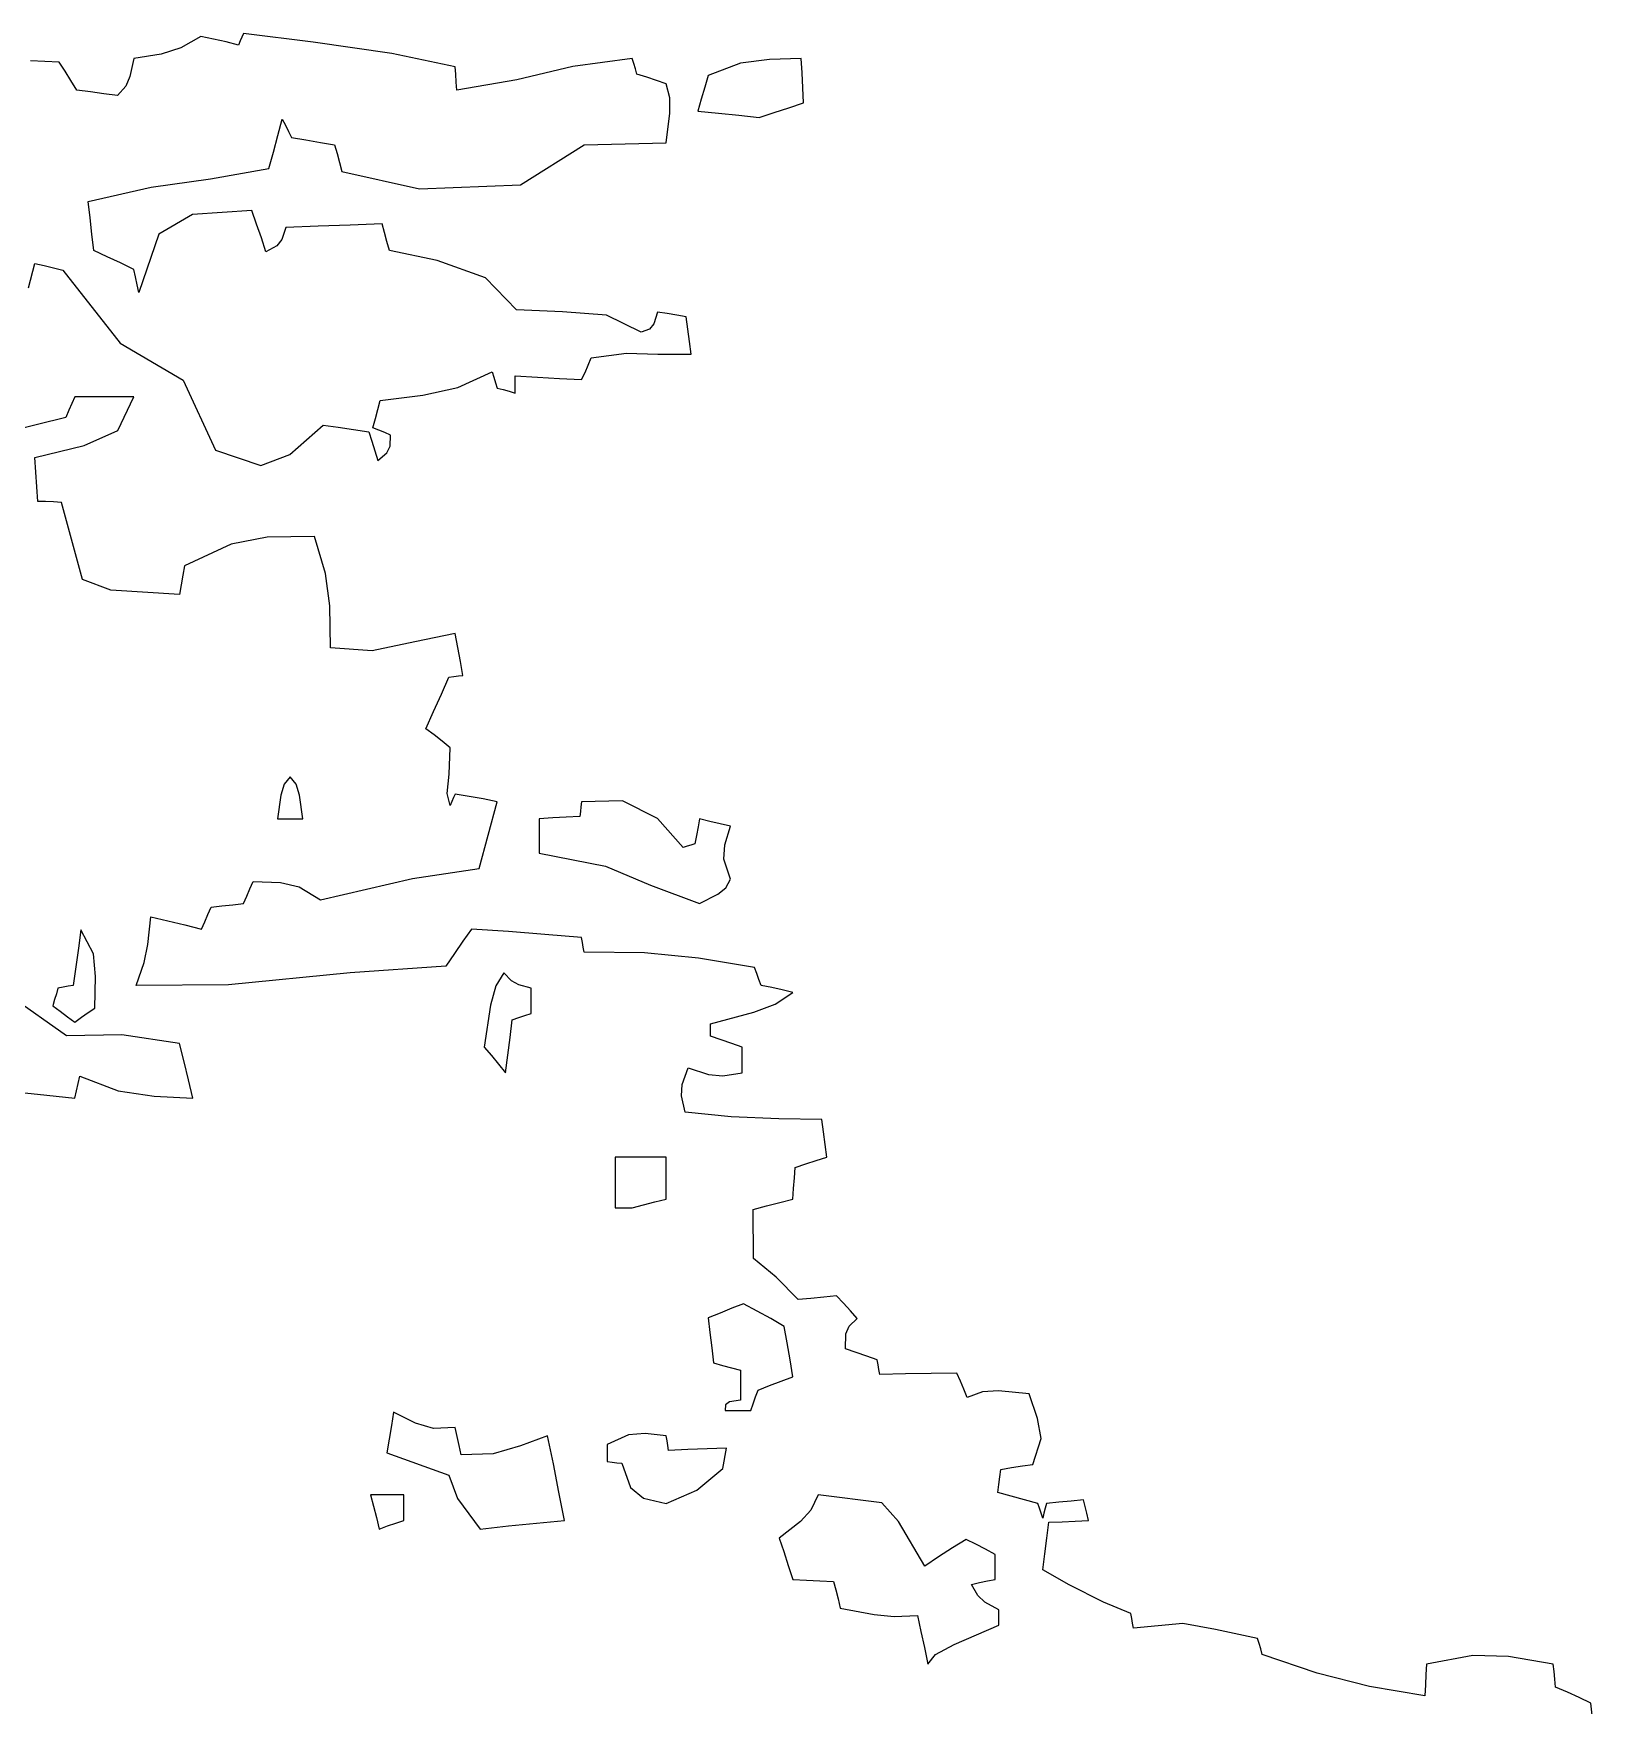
# Model space of a CAD drawing. Header units: millimetres. Extents: x 2622 to 2811, y 687 to 801.
# Drawn here: x 2747.18 to 2748.461, y 775.305 to 776.679 of the extents above; entities that cross this region are included whole.
import ezdxf

# ---------------------------------------------------------------- set-up
doc = ezdxf.new("R2010")
doc.units = ezdxf.units.MM
doc.layers.add('CHIOMA', color=94, linetype='Continuous')

msp = doc.modelspace()

# ---------------------------------------------------------------- linework, layer by layer
at = {"layer": 'CHIOMA', "linetype": 'Continuous'}
for p, q in [((2747.3175, 776.6764), (2747.3012, 776.667)), ((2747.3279, 776.6743), (2747.3175, 776.6764)), ((2747.3383, 776.6719), (2747.3279, 776.6743)), ((2747.3513, 776.6759), (2747.3499, 776.6728)), ((2747.3525, 776.6789), (2747.3513, 776.6759)), ((2747.41, 776.6718), (2747.3525, 776.6789)), ((2747.285, 776.6618), (2747.2625, 776.6584)), ((2747.3012, 776.667), (2747.285, 776.6618)), ((2747.3485, 776.6694), (2747.3383, 776.6719)), ((2747.3499, 776.6728), (2747.3485, 776.6694)), ((2747.4746, 776.6625), (2747.41, 776.6718)), ((2747.5265, 776.6514), (2747.4746, 776.6625)), ((2747.201, 776.6554), (2747.1775, 776.6564)), ((2747.2059, 776.6479), (2747.201, 776.6554)), ((2747.2108, 776.6403), (2747.2059, 776.6479)), ((2747.2625, 776.6584), (2747.2593, 776.6436)), ((2747.527, 776.6453), (2747.5265, 776.6514)), ((2747.6234, 776.6518), (2747.5772, 776.6407)), ((2747.672, 776.6584), (2747.6234, 776.6518)), ((2747.6734, 776.6543), (2747.672, 776.6584)), ((2747.6748, 776.6499), (2747.6734, 776.6543)), ((2747.676, 776.6454), (2747.6748, 776.6499)), ((2747.7612, 776.6544), (2747.7345, 776.6444)), ((2747.7849, 776.6574), (2747.7612, 776.6544)), ((2747.811, 776.6584), (2747.7849, 776.6574)), ((2747.8118, 776.6464), (2747.811, 776.6584)), ((2747.8124, 776.6343), (2747.8118, 776.6464)), ((2747.2155, 776.6324), (2747.2108, 776.6403)), ((2747.2268, 776.6309), (2747.2155, 776.6324)), ((2747.2558, 776.6357), (2747.249, 776.6279)), ((2747.2593, 776.6436), (2747.2558, 776.6357)), ((2747.5275, 776.6389), (2747.527, 776.6453)), ((2747.528, 776.6324), (2747.5275, 776.6389)), ((2747.5772, 776.6407), (2747.528, 776.6324)), ((2747.684, 776.6429), (2747.676, 776.6454)), ((2747.692, 776.6403), (2747.684, 776.6429)), ((2747.7, 776.6374), (2747.692, 776.6403)), ((2747.703, 776.6259), (2747.7, 776.6374)), ((2747.7318, 776.6348), (2747.7289, 776.6249)), ((2747.7345, 776.6444), (2747.7318, 776.6348)), ((2747.813, 776.6219), (2747.8124, 776.6343)), ((2747.2379, 776.6294), (2747.2268, 776.6309)), ((2747.249, 776.6279), (2747.2379, 776.6294)), ((2747.703, 776.6134), (2747.703, 776.6259)), ((2747.7289, 776.6249), (2747.726, 776.6149)), ((2747.8009, 776.6179), (2747.813, 776.6219)), ((2747.3809, 776.5949), (2747.3845, 776.6084)), ((2747.3845, 776.6084), (2747.387, 776.6034)), ((2747.7, 776.5889), (2747.703, 776.6134)), ((2747.726, 776.6149), (2747.7429, 776.6134)), ((2747.7429, 776.6134), (2747.7598, 776.6118)), ((2747.7598, 776.6118), (2747.7765, 776.6099)), ((2747.7765, 776.6099), (2747.7888, 776.6139)), ((2747.7888, 776.6139), (2747.8009, 776.6179)), ((2747.3773, 776.5814), (2747.3809, 776.5949)), ((2747.387, 776.6034), (2747.3895, 776.5984)), ((2747.3895, 776.5984), (2747.392, 776.5934)), ((2747.392, 776.5934), (2747.4039, 776.5914)), ((2747.4039, 776.5914), (2747.4158, 776.5894)), ((2747.3735, 776.5679), (2747.3773, 776.5814)), ((2747.4158, 776.5894), (2747.4275, 776.5874)), ((2747.4275, 776.5874), (2747.4295, 776.5803)), ((2747.4295, 776.5803), (2747.4315, 776.5729)), ((2747.5802, 776.5546), (2747.6325, 776.5874)), ((2747.6325, 776.5874), (2747.655, 776.5879)), ((2747.655, 776.5879), (2747.6775, 776.5884)), ((2747.6775, 776.5884), (2747.7, 776.5889)), ((2747.3255, 776.5593), (2747.3735, 776.5679)), ((2747.4315, 776.5729), (2747.4335, 776.5654)), ((2747.4335, 776.5654), (2747.4974, 776.5512)), ((2747.225, 776.5409), (2747.2766, 776.5525)), ((2747.2766, 776.5525), (2747.3255, 776.5593)), ((2747.4974, 776.5512), (2747.5802, 776.5546)), ((2747.2265, 776.5274), (2747.225, 776.5409)), ((2747.228, 776.5139), (2747.2265, 776.5274)), ((2747.3106, 776.53), (2747.283, 776.514)), ((2747.3595, 776.5334), (2747.3106, 776.53)), ((2747.3634, 776.5223), (2747.3595, 776.5334)), ((2747.3673, 776.5109), (2747.3634, 776.5223)), ((2747.4665, 776.5224), (2747.4403, 776.5214)), ((2747.4685, 776.5153), (2747.4665, 776.5224)), ((2747.2295, 776.5004), (2747.228, 776.5139)), ((2747.283, 776.514), (2747.2665, 776.4659)), ((2747.371, 776.4994), (2747.3673, 776.5109)), ((2747.3842, 776.5097), (2747.3799, 776.5045)), ((2747.3875, 776.5194), (2747.3842, 776.5097)), ((2747.4139, 776.5204), (2747.3875, 776.5194)), ((2747.4403, 776.5214), (2747.4139, 776.5204)), ((2747.4705, 776.5079), (2747.4685, 776.5153)), ((2747.2405, 776.4954), (2747.2295, 776.5004)), ((2747.2515, 776.4903), (2747.2405, 776.4954)), ((2747.3799, 776.5045), (2747.371, 776.4994)), ((2747.4725, 776.5004), (2747.4705, 776.5079)), ((2747.5119, 776.4922), (2747.4725, 776.5004)), ((2747.1758, 776.4698), (2747.181, 776.4899)), ((2747.181, 776.4899), (2747.1888, 776.4883)), ((2747.1888, 776.4883), (2747.1964, 776.4864)), ((2747.1964, 776.4864), (2747.204, 776.4844)), ((2747.204, 776.4844), (2747.2513, 776.4245)), ((2747.2625, 776.4849), (2747.2515, 776.4903)), ((2747.2639, 776.4788), (2747.2625, 776.4849)), ((2747.5515, 776.4781), (2747.5119, 776.4922)), ((2747.2653, 776.4724), (2747.2639, 776.4788)), ((2747.2665, 776.4659), (2747.2653, 776.4724)), ((2747.577, 776.4519), (2747.5515, 776.4781)), ((2747.6149, 776.45), (2747.577, 776.4519)), ((2747.6509, 776.4473), (2747.6149, 776.45)), ((2747.6795, 776.4334), (2747.6509, 776.4473)), ((2747.6898, 776.4403), (2747.6863, 776.436)), ((2747.693, 776.4499), (2747.6898, 776.4403)), ((2747.7009, 776.4488), (2747.693, 776.4499)), ((2747.7088, 776.4474), (2747.7009, 776.4488)), ((2747.7165, 776.4459), (2747.7088, 776.4474)), ((2747.7179, 776.4359), (2747.7165, 776.4459)), ((2747.6863, 776.436), (2747.6795, 776.4334)), ((2747.7193, 776.4258), (2747.7179, 776.4359)), ((2747.7205, 776.4154), (2747.7193, 776.4258)), ((2747.2513, 776.4245), (2747.3031, 776.394)), ((2747.6359, 776.4064), (2747.6385, 776.4124)), ((2747.6385, 776.4124), (2747.6674, 776.4161)), ((2747.6674, 776.4161), (2747.6932, 776.4154)), ((2747.6932, 776.4154), (2747.7205, 776.4154)), ((2747.5287, 776.388), (2747.557, 776.4009)), ((2747.557, 776.4009), (2747.5584, 776.3964)), ((2747.6305, 776.3944), (2747.6333, 776.4004)), ((2747.6333, 776.4004), (2747.6359, 776.4064)), ((2747.3031, 776.394), (2747.3295, 776.3364)), ((2747.4999, 776.3816), (2747.5287, 776.388)), ((2747.5584, 776.3964), (2747.5598, 776.3919)), ((2747.5598, 776.3919), (2747.561, 776.3874)), ((2747.561, 776.3874), (2747.566, 776.3863)), ((2747.566, 776.3863), (2747.571, 776.3849)), ((2747.571, 776.3849), (2747.576, 776.3834)), ((2747.576, 776.3974), (2747.5943, 776.3964)), ((2747.576, 776.3929), (2747.576, 776.3974)), ((2747.576, 776.3883), (2747.576, 776.3929)), ((2747.576, 776.3834), (2747.576, 776.3883)), ((2747.5943, 776.3964), (2747.6124, 776.3954)), ((2747.6124, 776.3954), (2747.6305, 776.3944)), ((2747.2115, 776.3749), (2747.209, 776.3693)), ((2747.214, 776.3804), (2747.2115, 776.3749)), ((2747.2303, 776.3804), (2747.214, 776.3804)), ((2747.2464, 776.3804), (2747.2303, 776.3804)), ((2747.2625, 776.3804), (2747.2464, 776.3804)), ((2747.2493, 776.3525), (2747.2625, 776.3804)), ((2747.463, 776.3699), (2747.465, 776.3774)), ((2747.465, 776.3774), (2747.4999, 776.3816)), ((2747.2065, 776.3634), (2747.161, 776.352)), ((2747.209, 776.3693), (2747.2065, 776.3634)), ((2747.459, 776.3549), (2747.461, 776.3624)), ((2747.461, 776.3624), (2747.463, 776.3699)), ((2747.2217, 776.3403), (2747.2493, 776.3525)), ((2747.3906, 776.333), (2747.418, 776.3569)), ((2747.418, 776.3569), (2747.4305, 776.3553)), ((2747.4305, 776.3553), (2747.443, 776.3534)), ((2747.443, 776.3534), (2747.4555, 776.3514)), ((2747.4555, 776.3514), (2747.458, 776.3438)), ((2747.458, 776.3438), (2747.4605, 776.3359)), ((2747.4639, 776.3529), (2747.459, 776.3549)), ((2747.4688, 776.3509), (2747.4639, 776.3529)), ((2747.4735, 776.3489), (2747.4688, 776.3509)), ((2747.4731, 776.3398), (2747.4735, 776.3489)), ((2747.181, 776.3304), (2747.2217, 776.3403)), ((2747.1819, 776.3184), (2747.181, 776.3304)), ((2747.3295, 776.3364), (2747.3668, 776.3239)), ((2747.3668, 776.3239), (2747.3906, 776.333)), ((2747.4605, 776.3359), (2747.463, 776.3279)), ((2747.463, 776.3279), (2747.4703, 776.3343)), ((2747.4703, 776.3343), (2747.4731, 776.3398)), ((2747.1828, 776.3064), (2747.1819, 776.3184)), ((2747.1835, 776.2944), (2747.1828, 776.3064)), ((2747.19, 776.2943), (2747.1835, 776.2944)), ((2747.1965, 776.2939), (2747.19, 776.2943)), ((2747.203, 776.2934), (2747.1965, 776.2939)), ((2747.2204, 776.2303), (2747.203, 776.2934)), ((2747.3721, 776.265), (2747.3425, 776.2592)), ((2747.411, 776.2654), (2747.3721, 776.265)), ((2747.4199, 776.2351), (2747.411, 776.2654)), ((2747.3425, 776.2592), (2747.304, 776.2414)), ((2747.3028, 776.2338), (2747.3014, 776.2259)), ((2747.304, 776.2414), (2747.3028, 776.2338)), ((2747.4237, 776.2085), (2747.4199, 776.2351)), ((2747.2435, 776.2214), (2747.2204, 776.2303)), ((2747.3, 776.2179), (2747.2435, 776.2214)), ((2747.3014, 776.2259), (2747.3, 776.2179)), ((2747.424, 776.1739), (2747.4237, 776.2085)), ((2747.4934, 776.179), (2747.4583, 776.1715)), ((2747.5265, 776.1859), (2747.4934, 776.179)), ((2747.5288, 776.1744), (2747.5265, 776.1859)), ((2747.4583, 776.1715), (2747.424, 776.1739)), ((2747.5309, 776.1629), (2747.5288, 776.1744)), ((2747.5254, 776.1504), (2747.5293, 776.1509)), ((2747.5293, 776.1509), (2747.533, 776.1514)), ((2747.533, 776.1514), (2747.5309, 776.1629)), ((2747.5153, 776.1359), (2747.5215, 776.1499)), ((2747.5215, 776.1499), (2747.5254, 776.1504)), ((2747.5089, 776.1218), (2747.5153, 776.1359)), ((2747.5025, 776.1074), (2747.5089, 776.1218)), ((2747.5093, 776.1024), (2747.5025, 776.1074)), ((2747.5159, 776.0973), (2747.5093, 776.1024)), ((2747.5225, 776.0919), (2747.5159, 776.0973)), ((2747.5216, 776.0703), (2747.5225, 776.0919)), ((2747.52, 776.0544), (2747.5216, 776.0703)), ((2747.3859, 776.062), (2747.3832, 776.053)), ((2747.391, 776.0679), (2747.3859, 776.062)), ((2747.396, 776.062), (2747.391, 776.0679)), ((2747.3987, 776.053), (2747.396, 776.062)), ((2747.3832, 776.053), (2747.3805, 776.0334)), ((2747.4015, 776.0334), (2747.3987, 776.053)), ((2747.5225, 776.0444), (2747.52, 776.0544)), ((2747.5239, 776.0478), (2747.5225, 776.0444)), ((2747.5253, 776.0509), (2747.5239, 776.0478)), ((2747.5265, 776.0539), (2747.5253, 776.0509)), ((2747.538, 776.0519), (2747.5265, 776.0539)), ((2747.5495, 776.0498), (2747.538, 776.0519)), ((2747.5464, 775.9928), (2747.561, 776.0474)), ((2747.561, 776.0474), (2747.5495, 776.0498)), ((2747.63, 776.0434), (2747.6295, 776.0394)), ((2747.6305, 776.0474), (2747.63, 776.0434)), ((2747.6641, 776.0482), (2747.6305, 776.0474)), ((2747.693, 776.0337), (2747.6641, 776.0482)), ((2747.3805, 776.0334), (2747.3875, 776.0334)), ((2747.3875, 776.0334), (2747.3945, 776.0334)), ((2747.3945, 776.0334), (2747.4015, 776.0334)), ((2747.6068, 776.0343), (2747.5955, 776.0334)), ((2747.5955, 776.0334), (2747.5955, 776.0243)), ((2747.6179, 776.0349), (2747.6068, 776.0343)), ((2747.629, 776.0354), (2747.6179, 776.0349)), ((2747.6295, 776.0394), (2747.629, 776.0354)), ((2747.714, 776.0099), (2747.693, 776.0337)), ((2747.7275, 776.0334), (2747.7263, 776.0268)), ((2747.736, 776.0314), (2747.7275, 776.0334)), ((2747.7445, 776.0294), (2747.736, 776.0314)), ((2747.753, 776.0274), (2747.7445, 776.0294)), ((2747.7481, 776.0122), (2747.753, 776.0274)), ((2747.5955, 776.0243), (2747.5955, 776.0149)), ((2747.5955, 776.0149), (2747.5955, 776.0054)), ((2747.7249, 776.0199), (2747.7235, 776.0129)), ((2747.7263, 776.0268), (2747.7249, 776.0199)), ((2747.5955, 776.0054), (2747.6501, 775.9945)), ((2747.7173, 776.0109), (2747.714, 776.0099)), ((2747.7204, 776.0119), (2747.7173, 776.0109)), ((2747.7235, 776.0129), (2747.7204, 776.0119)), ((2747.7475, 776.0004), (2747.7481, 776.0122)), ((2747.753, 775.9839), (2747.7475, 776.0004)), ((2747.4915, 775.9845), (2747.5464, 775.9928)), ((2747.6501, 775.9945), (2747.6871, 775.9791)), ((2747.3553, 775.9699), (2747.3579, 775.9759)), ((2747.3579, 775.9759), (2747.3605, 775.9819)), ((2747.3605, 775.9819), (2747.383, 775.9813)), ((2747.383, 775.9813), (2747.3985, 775.9775)), ((2747.3985, 775.9775), (2747.416, 775.9669)), ((2747.416, 775.9669), (2747.4915, 775.9845)), ((2747.6871, 775.9791), (2747.7275, 775.9639)), ((2747.7424, 775.9716), (2747.749, 775.9768)), ((2747.749, 775.9768), (2747.753, 775.9839)), ((2747.3234, 775.9549), (2747.326, 775.9609)), ((2747.326, 775.9609), (2747.3349, 775.9619)), ((2747.3349, 775.9619), (2747.3438, 775.9629)), ((2747.3438, 775.9629), (2747.3525, 775.9639)), ((2747.3525, 775.9639), (2747.3553, 775.9699)), ((2747.7275, 775.9639), (2747.7424, 775.9716)), ((2747.274, 775.9301), (2747.2765, 775.9529)), ((2747.2765, 775.9529), (2747.2904, 775.9498)), ((2747.2904, 775.9498), (2747.3043, 775.9464)), ((2747.3043, 775.9464), (2747.318, 775.9429)), ((2747.318, 775.9429), (2747.3208, 775.9489)), ((2747.3208, 775.9489), (2747.3234, 775.9549)), ((2747.219, 775.9424), (2747.2169, 775.9273)), ((2747.2293, 775.9225), (2747.219, 775.9424)), ((2747.533, 775.9329), (2747.526, 775.9228)), ((2747.54, 775.9429), (2747.533, 775.9329)), ((2747.5703, 775.9408), (2747.54, 775.9429)), ((2747.6004, 775.9384), (2747.5703, 775.9408)), ((2747.6305, 775.9359), (2747.6004, 775.9384)), ((2747.6313, 775.9319), (2747.6305, 775.9359)), ((2747.6319, 775.9279), (2747.6313, 775.9319)), ((2747.2169, 775.9273), (2747.2148, 775.9119)), ((2747.2311, 775.9038), (2747.2293, 775.9225)), ((2747.2709, 775.9155), (2747.274, 775.9301)), ((2747.526, 775.9228), (2747.519, 775.9124)), ((2747.6325, 775.9239), (2747.6319, 775.9279)), ((2747.6821, 775.9235), (2747.6325, 775.9239)), ((2747.7265, 775.9191), (2747.6821, 775.9235)), ((2747.7725, 775.9114), (2747.7265, 775.9191)), ((2747.2148, 775.9119), (2747.2125, 775.8964)), ((2747.2305, 775.8779), (2747.2311, 775.9038)), ((2747.2645, 775.8964), (2747.2709, 775.9155)), ((2747.4404, 775.907), (2747.3403, 775.8971)), ((2747.519, 775.9124), (2747.4404, 775.907)), ((2747.5665, 775.9069), (2747.5599, 775.8963)), ((2747.573, 775.9004), (2747.5665, 775.9069)), ((2747.7744, 775.9064), (2747.7725, 775.9114)), ((2747.7763, 775.9014), (2747.7744, 775.9064)), ((2747.2, 775.8944), (2747.1988, 775.8898)), ((2747.2043, 775.8953), (2747.2, 775.8944)), ((2747.2084, 775.8959), (2747.2043, 775.8953)), ((2747.2125, 775.8964), (2747.2084, 775.8959)), ((2747.3403, 775.8971), (2747.2645, 775.8964)), ((2747.5599, 775.8963), (2747.5557, 775.8805)), ((2747.5788, 775.8972), (2747.573, 775.9004)), ((2747.589, 775.8944), (2747.5788, 775.8972)), ((2747.589, 775.8874), (2747.589, 775.8944)), ((2747.778, 775.8964), (2747.7763, 775.9014)), ((2747.7868, 775.8948), (2747.778, 775.8964)), ((2747.7954, 775.8929), (2747.7868, 775.8948)), ((2747.7895, 775.8813), (2747.804, 775.8909)), ((2747.804, 775.8909), (2747.7954, 775.8929)), ((2747.2072, 775.8551), (2747.1615, 775.8874)), ((2747.1974, 775.8849), (2747.196, 775.8799)), ((2747.196, 775.8799), (2747.202, 775.8754)), ((2747.1988, 775.8898), (2747.1974, 775.8849)), ((2747.225, 775.8743), (2747.2305, 775.8779)), ((2747.5557, 775.8805), (2747.5505, 775.8459)), ((2747.589, 775.8804), (2747.589, 775.8874)), ((2747.589, 775.8734), (2747.589, 775.8804)), ((2747.772, 775.8745), (2747.7895, 775.8813)), ((2747.202, 775.8754), (2747.208, 775.8709)), ((2747.208, 775.8709), (2747.214, 775.8664)), ((2747.214, 775.8664), (2747.2195, 775.8704)), ((2747.2195, 775.8704), (2747.225, 775.8743)), ((2747.5718, 775.8539), (2747.5735, 775.8684)), ((2747.5735, 775.8684), (2747.5788, 775.8703)), ((2747.5788, 775.8703), (2747.5839, 775.8719)), ((2747.5839, 775.8719), (2747.589, 775.8734)), ((2747.7365, 775.8649), (2747.772, 775.8745)), ((2747.7365, 775.8618), (2747.7365, 775.8649)), ((2747.2525, 775.8559), (2747.2072, 775.8551)), ((2747.3, 775.8489), (2747.2525, 775.8559)), ((2747.3038, 775.8339), (2747.3, 775.8489)), ((2747.5699, 775.8394), (2747.5718, 775.8539)), ((2747.7365, 775.8584), (2747.7365, 775.8618)), ((2747.7365, 775.8549), (2747.7365, 775.8584)), ((2747.7453, 775.8519), (2747.7365, 775.8549)), ((2747.7539, 775.8489), (2747.7453, 775.8519)), ((2747.7625, 775.8459), (2747.7539, 775.8489)), ((2747.5505, 775.8459), (2747.5564, 775.8389)), ((2747.5564, 775.8389), (2747.5623, 775.8319)), ((2747.568, 775.8249), (2747.5699, 775.8394)), ((2747.7625, 775.8389), (2747.7625, 775.8459)), ((2747.7625, 775.8319), (2747.7625, 775.8389)), ((2747.2168, 775.8159), (2747.218, 775.8219)), ((2747.218, 775.8219), (2747.2495, 775.8101)), ((2747.3074, 775.8189), (2747.3038, 775.8339)), ((2747.5623, 775.8319), (2747.568, 775.8249)), ((2747.7132, 775.8152), (2747.718, 775.8289)), ((2747.718, 775.8289), (2747.7349, 775.8234)), ((2747.7349, 775.8234), (2747.7465, 775.8224)), ((2747.7465, 775.8224), (2747.7625, 775.8249)), ((2747.7625, 775.8249), (2747.7625, 775.8319)), ((2747.1678, 775.8088), (2747.1909, 775.8064)), ((2747.214, 775.8039), (2747.2154, 775.8099)), ((2747.2154, 775.8099), (2747.2168, 775.8159)), ((2747.2495, 775.8101), (2747.2791, 775.8057)), ((2747.311, 775.8039), (2747.3074, 775.8189)), ((2747.7125, 775.8058), (2747.7132, 775.8152)), ((2747.1909, 775.8064), (2747.214, 775.8039)), ((2747.2791, 775.8057), (2747.311, 775.8039)), ((2747.7155, 775.7924), (2747.7125, 775.8058)), ((2747.7533, 775.7887), (2747.7155, 775.7924)), ((2747.7925, 775.7871), (2747.7533, 775.7887)), ((2747.828, 775.7864), (2747.7925, 775.7871)), ((2747.8294, 775.7763), (2747.828, 775.7864)), ((2747.8308, 775.7659), (2747.8294, 775.7763)), ((2747.658, 775.7554), (2747.658, 775.7418)), ((2747.672, 775.7554), (2747.658, 775.7554)), ((2747.686, 775.7554), (2747.672, 775.7554)), ((2747.7, 775.7554), (2747.686, 775.7554)), ((2747.7, 775.7439), (2747.7, 775.7554)), ((2747.8148, 775.7499), (2747.8234, 775.7528)), ((2747.8234, 775.7528), (2747.832, 775.7554)), ((2747.832, 775.7554), (2747.8308, 775.7659)), ((2747.658, 775.7418), (2747.658, 775.7279)), ((2747.7, 775.7324), (2747.7, 775.7439)), ((2747.8054, 775.7384), (2747.806, 775.7469)), ((2747.806, 775.7469), (2747.8148, 775.7499)), ((2747.658, 775.7279), (2747.658, 775.7139)), ((2747.7, 775.7209), (2747.7, 775.7324)), ((2747.804, 775.7209), (2747.8048, 775.7298)), ((2747.8048, 775.7298), (2747.8054, 775.7384)), ((2747.658, 775.7139), (2747.6628, 775.7139)), ((2747.6628, 775.7139), (2747.6674, 775.7139)), ((2747.6674, 775.7139), (2747.672, 775.7139)), ((2747.672, 775.7139), (2747.6814, 775.7164)), ((2747.6814, 775.7164), (2747.6908, 775.7188)), ((2747.6908, 775.7188), (2747.7, 775.7209)), ((2747.7715, 775.7124), (2747.7824, 775.7154)), ((2747.7717, 775.6722), (2747.7715, 775.7124)), ((2747.7824, 775.7154), (2747.7933, 775.7183)), ((2747.7933, 775.7183), (2747.804, 775.7209)), ((2747.7905, 775.6569), (2747.7717, 775.6722)), ((2747.8085, 775.6384), (2747.7905, 775.6569)), ((2747.7539, 775.6313), (2747.7443, 775.6274)), ((2747.7635, 775.6349), (2747.7539, 775.6313)), ((2747.7748, 775.6289), (2747.7635, 775.6349)), ((2747.7859, 775.6228), (2747.7748, 775.6289)), ((2747.819, 775.6394), (2747.8085, 775.6384)), ((2747.8295, 775.6404), (2747.819, 775.6394)), ((2747.84, 775.6414), (2747.8295, 775.6404)), ((2747.8458, 775.6354), (2747.84, 775.6414)), ((2747.8514, 775.6293), (2747.8458, 775.6354)), ((2747.857, 775.6229), (2747.8514, 775.6293)), ((2747.7443, 775.6274), (2747.7345, 775.6234)), ((2747.7345, 775.6234), (2747.736, 775.6113)), ((2747.797, 775.6164), (2747.7859, 775.6228)), ((2747.7994, 775.6028), (2747.797, 775.6164)), ((2747.8478, 775.6102), (2747.8503, 775.6166)), ((2747.8503, 775.6166), (2747.857, 775.6229)), ((2747.736, 775.6113), (2747.7375, 775.5989)), ((2747.8018, 775.5889), (2747.7994, 775.6028)), ((2747.8475, 775.5979), (2747.8478, 775.6102)), ((2747.7375, 775.5989), (2747.739, 775.5864)), ((2747.804, 775.5749), (2747.8018, 775.5889)), ((2747.8563, 775.5949), (2747.8475, 775.5979)), ((2747.8649, 775.5919), (2747.8563, 775.5949)), ((2747.8735, 775.5889), (2747.8649, 775.5919)), ((2747.8743, 775.5849), (2747.8735, 775.5889)), ((2747.739, 775.5864), (2747.7464, 775.5844)), ((2747.7464, 775.5844), (2747.7538, 775.5824)), ((2747.7538, 775.5824), (2747.761, 775.5804)), ((2747.761, 775.5804), (2747.761, 775.5724)), ((2747.7945, 775.5714), (2747.804, 775.5749)), ((2747.8749, 775.5809), (2747.8743, 775.5849)), ((2747.8755, 775.5769), (2747.8749, 775.5809)), ((2747.8968, 775.5774), (2747.8755, 775.5769)), ((2747.9179, 775.5778), (2747.8968, 775.5774)), ((2747.939, 775.5779), (2747.9179, 775.5778)), ((2747.9419, 775.5714), (2747.939, 775.5779)), ((2747.761, 775.5724), (2747.761, 775.5643)), ((2747.761, 775.5643), (2747.761, 775.5559)), ((2747.7735, 775.5584), (2747.7755, 775.5639)), ((2747.7755, 775.5639), (2747.785, 775.5678)), ((2747.785, 775.5678), (2747.7945, 775.5714)), ((2747.9448, 775.5648), (2747.9419, 775.5714)), ((2747.9475, 775.5579), (2747.9448, 775.5648)), ((2747.96, 775.5627), (2747.9475, 775.5579)), ((2747.9732, 775.5635), (2747.96, 775.5627)), ((2747.9985, 775.5609), (2747.9732, 775.5635)), ((2748.0053, 775.5408), (2747.9985, 775.5609)), ((2747.7489, 775.552), (2747.7485, 775.5474)), ((2747.7485, 775.5474), (2747.7555, 775.5474)), ((2747.7522, 775.5543), (2747.7489, 775.552)), ((2747.761, 775.5559), (2747.7522, 775.5543)), ((2747.7555, 775.5474), (2747.7625, 775.5474)), ((2747.7625, 775.5474), (2747.7695, 775.5474)), ((2747.7695, 775.5474), (2747.7715, 775.5529)), ((2747.7715, 775.5529), (2747.7735, 775.5584)), ((2747.4743, 775.5349), (2747.4724, 775.5238)), ((2747.476, 775.5459), (2747.4743, 775.5349)), ((2747.494, 775.537), (2747.476, 775.5459)), ((2747.5087, 775.5326), (2747.494, 775.537)), ((2747.5265, 775.5334), (2747.5087, 775.5326)), ((2747.5283, 775.5259), (2747.5265, 775.5334)), ((2748.0082, 775.5244), (2748.0053, 775.5408)), ((2747.4724, 775.5238), (2747.4705, 775.5124)), ((2747.5299, 775.5184), (2747.5283, 775.5259)), ((2747.6025, 775.5264), (2747.5804, 775.5183)), ((2747.6073, 775.5034), (2747.6025, 775.5264)), ((2747.669, 775.5274), (2747.6515, 775.5194)), ((2747.6515, 775.5194), (2747.6515, 775.5149)), ((2747.6827, 775.5284), (2747.669, 775.5274)), ((2747.7, 775.5264), (2747.6827, 775.5284)), ((2747.7008, 775.5224), (2747.7, 775.5264)), ((2747.7014, 775.5184), (2747.7008, 775.5224)), ((2748.0015, 775.5029), (2748.0082, 775.5244)), ((2747.4705, 775.5124), (2747.5215, 775.4942)), ((2747.5315, 775.5109), (2747.5299, 775.5184)), ((2747.5579, 775.5117), (2747.5315, 775.5109)), ((2747.5804, 775.5183), (2747.5579, 775.5117)), ((2747.6515, 775.5149), (2747.6515, 775.5103)), ((2747.6515, 775.5103), (2747.6515, 775.5054)), ((2747.6515, 775.5054), (2747.6555, 775.5049)), ((2747.702, 775.5144), (2747.7014, 775.5184)), ((2747.7179, 775.5153), (2747.702, 775.5144)), ((2747.7338, 775.5159), (2747.7179, 775.5153)), ((2747.7495, 775.5164), (2747.7338, 775.5159)), ((2747.7465, 775.4995), (2747.7495, 775.5164)), ((2747.5215, 775.4942), (2747.5286, 775.4751)), ((2747.6119, 775.4803), (2747.6073, 775.5034)), ((2747.6555, 775.5049), (2747.6595, 775.5044)), ((2747.6595, 775.5044), (2747.6635, 775.5039)), ((2747.6635, 775.5039), (2747.6708, 775.4841)), ((2747.7252, 775.4818), (2747.7465, 775.4995)), ((2747.9734, 775.4864), (2747.9743, 775.4928)), ((2747.9743, 775.4928), (2747.975, 775.4989)), ((2747.975, 775.4989), (2747.9839, 775.5004)), ((2747.9839, 775.5004), (2747.9928, 775.5018)), ((2747.9928, 775.5018), (2748.0015, 775.5029)), ((2747.457, 775.4779), (2747.4594, 775.4688)), ((2747.4663, 775.4779), (2747.457, 775.4779)), ((2747.4754, 775.4779), (2747.4663, 775.4779)), ((2747.4845, 775.4779), (2747.4754, 775.4779)), ((2747.4845, 775.4709), (2747.4845, 775.4779)), ((2747.6165, 775.4569), (2747.6119, 775.4803)), ((2747.6708, 775.4841), (2747.6813, 775.4753)), ((2747.7, 775.4709), (2747.7252, 775.4818)), ((2747.825, 775.4779), (2747.8188, 775.4653)), ((2747.8772, 775.4714), (2747.825, 775.4779)), ((2747.9725, 775.4799), (2747.9734, 775.4864)), ((2747.9835, 775.4769), (2747.9725, 775.4799)), ((2747.4594, 775.4688), (2747.4618, 775.4594)), ((2747.4845, 775.4639), (2747.4845, 775.4709)), ((2747.4845, 775.4569), (2747.4845, 775.4639)), ((2747.5286, 775.4751), (2747.547, 775.4499)), ((2747.6813, 775.4753), (2747.7, 775.4709)), ((2747.8188, 775.4653), (2747.8105, 775.456)), ((2747.8909, 775.4562), (2747.8772, 775.4714)), ((2747.9945, 775.4739), (2747.9835, 775.4769)), ((2748.0055, 775.4709), (2747.9945, 775.4739)), ((2748.0069, 775.4669), (2748.0055, 775.4709)), ((2748.0083, 775.4629), (2748.0069, 775.4669)), ((2748.0115, 775.4669), (2748.0105, 775.4629)), ((2748.0125, 775.4709), (2748.0115, 775.4669)), ((2748.0228, 775.4719), (2748.0125, 775.4709)), ((2748.0329, 775.4729), (2748.0228, 775.4719)), ((2748.043, 775.4739), (2748.0329, 775.4729)), ((2748.0444, 775.4684), (2748.043, 775.4739)), ((2748.0458, 775.4628), (2748.0444, 775.4684)), ((2747.4618, 775.4594), (2747.464, 775.4499)), ((2747.464, 775.4499), (2747.4709, 775.4524)), ((2747.4709, 775.4524), (2747.4778, 775.4548)), ((2747.4778, 775.4548), (2747.4845, 775.4569)), ((2747.547, 775.4499), (2747.5703, 775.4524)), ((2747.5703, 775.4524), (2747.5934, 775.4548)), ((2747.5934, 775.4548), (2747.6165, 775.4569)), ((2747.8105, 775.456), (2747.793, 775.4424)), ((2747.9125, 775.4194), (2747.8909, 775.4562)), ((2748.0095, 775.4589), (2748.0083, 775.4629)), ((2748.0105, 775.4629), (2748.0095, 775.4589)), ((2748.0129, 775.4424), (2748.0145, 775.4554)), ((2748.0145, 775.4554), (2748.0254, 775.4559)), ((2748.0254, 775.4559), (2748.0363, 775.4564)), ((2748.0363, 775.4564), (2748.047, 775.4569)), ((2748.047, 775.4569), (2748.0458, 775.4628)), ((2747.793, 775.4424), (2747.7968, 775.4313)), ((2747.9465, 775.4414), (2747.9353, 775.4343)), ((2747.9545, 775.4374), (2747.9465, 775.4414)), ((2747.9625, 775.4333), (2747.9545, 775.4374)), ((2748.0113, 775.4294), (2748.0129, 775.4424)), ((2747.7968, 775.4313), (2747.8004, 775.4199)), ((2747.9239, 775.4269), (2747.9125, 775.4194)), ((2747.9353, 775.4343), (2747.9239, 775.4269)), ((2747.9705, 775.4289), (2747.9625, 775.4333)), ((2747.9705, 775.4223), (2747.9705, 775.4289)), ((2748.0095, 775.4164), (2748.0113, 775.4294)), ((2747.8004, 775.4199), (2747.804, 775.4084)), ((2747.9705, 775.4154), (2747.9705, 775.4223)), ((2747.9705, 775.4084), (2747.9705, 775.4154)), ((2748.0312, 775.4041), (2748.0095, 775.4164)), ((2747.804, 775.4084), (2747.8153, 775.4079)), ((2747.8153, 775.4079), (2747.8264, 775.4074)), ((2747.8264, 775.4074), (2747.8375, 775.4069)), ((2747.8375, 775.4069), (2747.8394, 775.3998)), ((2747.8394, 775.3998), (2747.8413, 775.3924)), ((2747.951, 775.4044), (2747.9575, 775.4059)), ((2747.9561, 775.3953), (2747.951, 775.4044)), ((2747.962, 775.3898), (2747.9561, 775.3953)), ((2747.9575, 775.4059), (2747.964, 775.4073)), ((2747.964, 775.4073), (2747.9705, 775.4084)), ((2748.0595, 775.3897), (2748.0312, 775.4041)), ((2747.8413, 775.3924), (2747.843, 775.3849)), ((2747.843, 775.3849), (2747.871, 775.3797)), ((2747.9735, 775.3834), (2747.962, 775.3898)), ((2747.9735, 775.3794), (2747.9735, 775.3834)), ((2748.082, 775.3804), (2748.0595, 775.3897)), ((2747.871, 775.3797), (2747.8874, 775.3781)), ((2747.8874, 775.3781), (2747.9065, 775.3789)), ((2747.9065, 775.3789), (2747.9094, 775.3658)), ((2747.9366, 775.355), (2747.9735, 775.3709)), ((2747.9735, 775.3753), (2747.9735, 775.3794)), ((2747.9735, 775.3709), (2747.9735, 775.3753)), ((2748.0828, 775.3764), (2748.082, 775.3804)), ((2748.0834, 775.3724), (2748.0828, 775.3764)), ((2748.084, 775.3684), (2748.0834, 775.3724)), ((2748.1248, 775.3723), (2748.084, 775.3684)), ((2748.1514, 775.3673), (2748.1248, 775.3723)), ((2747.9094, 775.3658), (2747.9123, 775.3524)), ((2747.9215, 775.3468), (2747.9366, 775.355)), ((2748.186, 775.3599), (2748.1514, 775.3673)), ((2748.1874, 775.3558), (2748.186, 775.3599)), ((2748.1888, 775.3514), (2748.1874, 775.3558)), ((2747.9123, 775.3524), (2747.915, 775.3389)), ((2747.915, 775.3389), (2747.9215, 775.3468)), ((2748.19, 775.3469), (2748.1888, 775.3514)), ((2748.235, 775.3315), (2748.19, 775.3469)), ((2748.3631, 775.3459), (2748.325, 775.3389)), ((2748.3924, 775.3452), (2748.3631, 775.3459)), ((2748.429, 775.3389), (2748.3924, 775.3452)), ((2748.2781, 775.3206), (2748.235, 775.3315)), ((2748.3245, 775.3304), (2748.324, 775.3218)), ((2748.325, 775.3389), (2748.3245, 775.3304)), ((2748.4298, 775.3328), (2748.429, 775.3389)), ((2748.4304, 775.3264), (2748.4298, 775.3328)), ((2748.3235, 775.3129), (2748.2781, 775.3206)), ((2748.324, 775.3218), (2748.3235, 775.3129)), ((2748.431, 775.3199), (2748.4304, 775.3264)), ((2748.4408, 775.3158), (2748.431, 775.3199)), ((2748.4504, 775.3114), (2748.4408, 775.3158)), ((2748.46, 775.3069), (2748.4504, 775.3114)), ((2748.4614, 775.2944), (2748.46, 775.3069))]:
    msp.add_line(p, q, dxfattribs=at)

doc.saveas('drawing.dxf')
